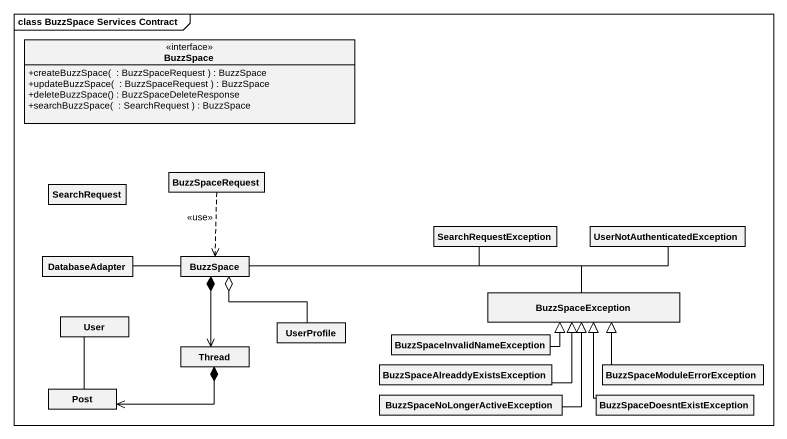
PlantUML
@startuml
mainframe class BuzzSpace Services Contract
hide circle
hide empty members
skinparam classAttributeIconSize 0
interface BuzzSpace {
  +createBuzzSpace(  : BuzzSpaceRequest ) : BuzzSpace
  +updateBuzzSpace(  : BuzzSpaceRequest ) : BuzzSpace
  +deleteBuzzSpace() : BuzzSpaceDeleteResponse
  +searchBuzzSpace(  : SearchRequest ) : BuzzSpace
}
class BuzzSpaceRequest
class SearchRequest
class SearchRequestException
class "UserNotAuthenticatedException" as UserNotAuthenticatedExceptio
class DatabaseAdapter
class "BuzzSpace" as BuzzSpace_2
class BuzzSpaceException
class User
class UserProfile
class Thread
class "BuzzSpaceAlreaddyExistsException" as BuzzSpaceAlreaddyExistsExcep
class "BuzzSpaceInvalidNameException" as BuzzSpaceInvalidNameExceptio
class "BuzzSpaceModuleErrorException" as BuzzSpaceModuleErrorExceptio
class Post
class "BuzzSpaceNoLongerActiveException" as BuzzSpaceNoLongerActiveExcep
class "BuzzSpaceDoesntExistException" as BuzzSpaceDoesntExistExceptio
BuzzSpaceRequest ..> BuzzSpace_2 : <<use>>
SearchRequestException -left- BuzzSpace_2
UserNotAuthenticatedExceptio -left- BuzzSpace_2
BuzzSpace_2 -left- DatabaseAdapter
BuzzSpace_2 -right- BuzzSpaceException
BuzzSpace_2 o-- UserProfile
BuzzSpace_2 *--> Thread
Thread *-left-> Post
BuzzSpaceAlreaddyExistsExcep -right-|> BuzzSpaceException
BuzzSpaceInvalidNameExceptio -right-|> BuzzSpaceException
BuzzSpaceModuleErrorExceptio -up-|> BuzzSpaceException
Post -up- User
BuzzSpaceNoLongerActiveExcep -up-|> BuzzSpaceException
BuzzSpaceDoesntExistExceptio -up-|> BuzzSpaceException
@enduml
